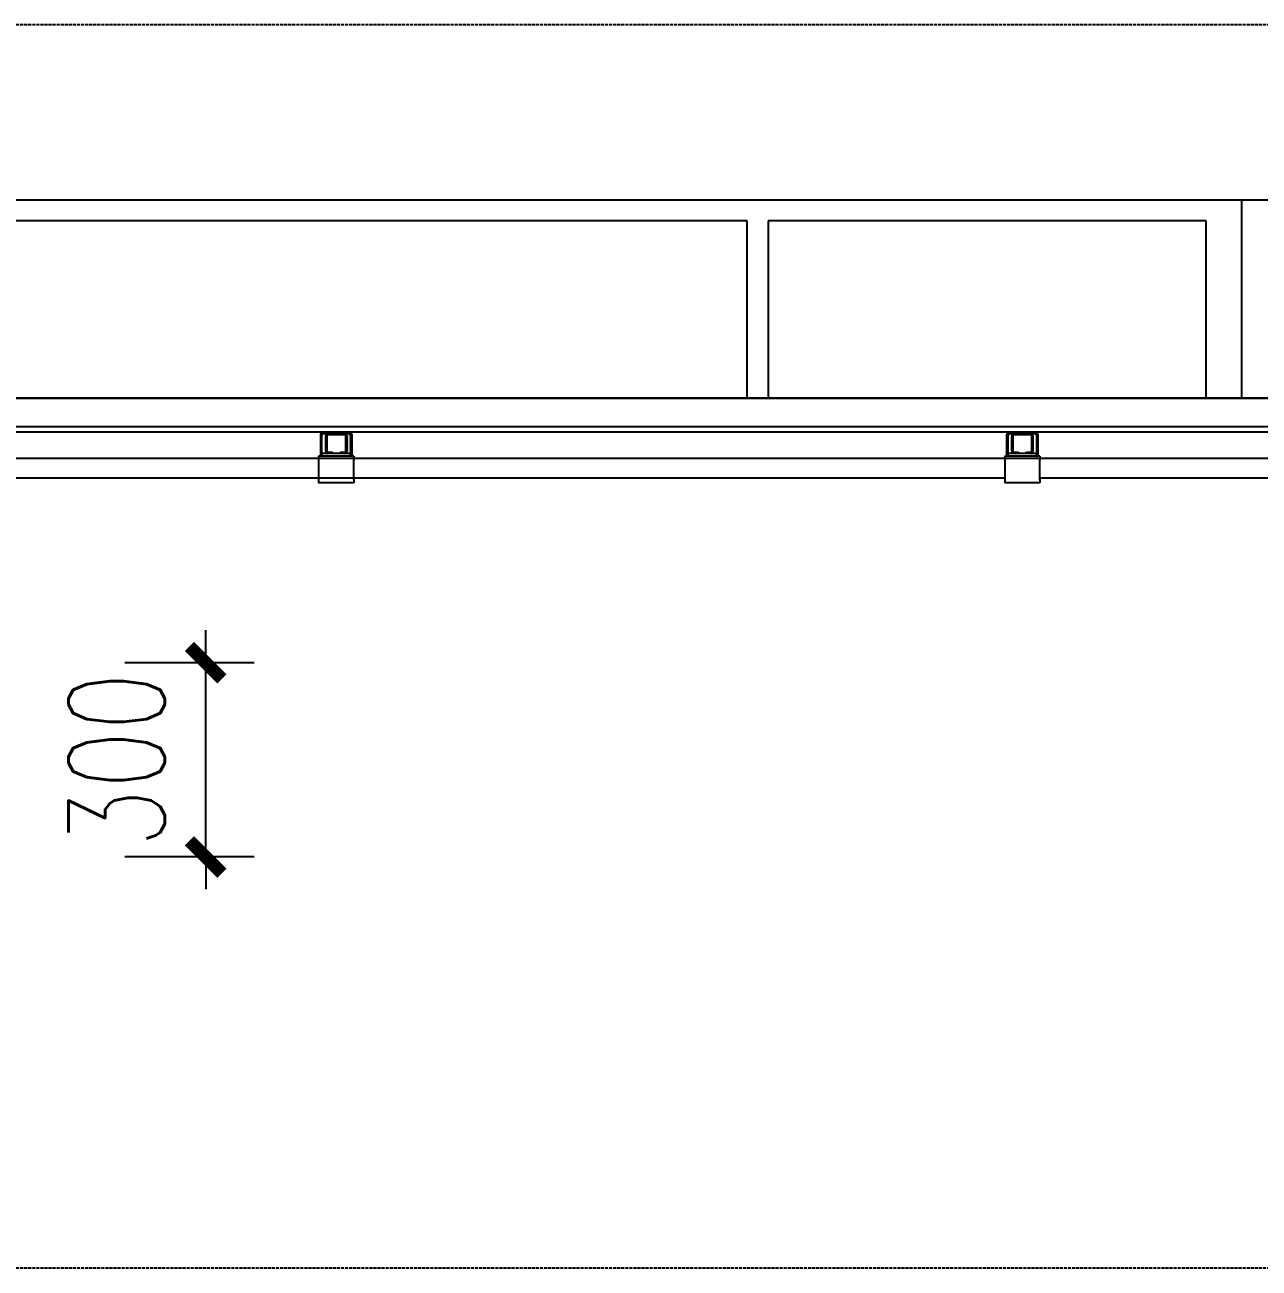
# Model space of a CAD drawing. Extents: x 220580 to 2027826, y -309201 to 71987.
# Drawn here: x 1071980 to 1073885, y -211725 to -209805 of the extents above; entities that cross this region are included whole.
import ezdxf

# ---------------------------------------------------------------- set-up
doc = ezdxf.new("R2010")
doc.units = 0
doc.linetypes.add('DASH', pattern=[0.35, 0.25, -0.1])
doc.layers.add('A-LIN-V', color=9, linetype='Continuous')
doc.layers.add('建-尺寸', color=3, linetype='Continuous')
doc.styles.add('A-DIM_T3', font='SIMPLEX', dxfattribs={"width": 0.705882, "bigfont": 'GBCBIG'})
doc.dimstyles.new('A-DIM&&50', dxfattribs={"dimtxt": 148.75, "dimasz": 50, "dimexe": 125, "dimexo": 150, "dimgap": 63.125, "dimtad": 1, "dimdec": 0, "dimzin": 0, "dimdsep": 46, "dimtxsty": 'A-DIM_T3', "dimblk": 'ARCHTICK', "dimcen": 0.09, "dimclrt": 7, "dimazin": 2, "dimtfac": 1, "dimtdec": 0, "dimtix": 1, "dimtmove": 2, "dimatfit": 3, "dimfxl": 0, "dimtolj": 1, "dimtzin": 0, "dimarcsym": 0})

# ---------------------------------------------------------------- blocks, each defined once
blk = doc.blocks.new('23423wer')
at = {"layer": 'A-LIN-V'}
h = blk.add_hatch(color=1, dxfattribs=at)
h.dxf.hatch_style = 1
h.paths.add_polyline_path([(-1671108.5, 541852.9, 0.414214), (-1671106.1, 541855.3), (-1671106.1, 541872.9, 0.414214), (-1671108.5, 541875.3), (-1671103.7, 541875.3, -0.414214), (-1671101.9, 541873.5), (-1671101.9, 541851.5), (-1671102.1, 541851.7), (-1671102.1, 541852.9)])
h = blk.add_hatch(color=1, dxfattribs=at)
h.dxf.hatch_style = 1
h.paths.add_polyline_path([(-1671136.1, 541849.7), (-1671134.1, 541851.7), (-1671134.1, 541849.7)])
h.paths.add_polyline_path([(-1671102.1, 541849.7), (-1671102.1, 541851.7), (-1671100.1, 541849.7)])
h = blk.add_hatch(color=1, dxfattribs=at)
h.dxf.hatch_style = 1
h.paths.add_polyline_path([(-1670356.6, 541849.7), (-1670354.6, 541851.7), (-1670354.6, 541849.7)])
h.paths.add_polyline_path([(-1670322.6, 541849.7), (-1670322.6, 541851.7), (-1670320.6, 541849.7)])
at = {"color": 1, "linetype": 'DASH'}
blk.add_line((-1667421, 542339.9), (-1674651.9, 542339.9), dxfattribs=at)
blk.add_lwpolyline([(-1667005.2, 540926.8), (-1674571, 540926.8)], dxfattribs=at)
at = {"layer": 'A-LIN-V', "color": 1}
for p, q in [((-1674651.9, 542141.1), (-1670089.6, 542141.1)), ((-1670089.6, 542141.1), (-1670089.6, 541915.5)), ((-1670089.6, 542141.1), (-1670049.6, 542141.1)), ((-1670651.4, 542117.1), (-1671827.4, 542117.1)), ((-1670651.4, 541915.5), (-1670651.4, 542117.1)), ((-1670627.4, 542117.1), (-1670627.4, 541915.5)), ((-1670129.6, 542117.1), (-1670627.4, 542117.1)), ((-1670129.6, 541915.5), (-1670129.6, 542117.1)), ((-1667588.3, 541915.5), (-1674651.9, 541915.5)), ((-1672256.3, 541915.5), (-1667588.3, 541915.5)), ((-1672256.3, 541883.5), (-1667428.3, 541883.5)), ((-1668701.9, 541877.1), (-1674651.9, 541877.1)), ((-1671136.1, 541873.5), (-1671136.1, 541849.7)), ((-1671134.3, 541851.5), (-1671134.3, 541873.5)), ((-1671103.7, 541877.1), (-1671132.5, 541877.1)), ((-1671132.5, 541875.3), (-1671127.7, 541875.3)), ((-1671130.1, 541855.3), (-1671130.1, 541872.9)), ((-1671128.9, 541872.9), (-1671128.9, 541855.3)), ((-1671127.7, 541875.3), (-1671108.5, 541875.3)), ((-1671108.5, 541874.1), (-1671127.7, 541874.1)), ((-1671108.5, 541875.3), (-1671103.7, 541875.3)), ((-1671107.3, 541855.3), (-1671107.3, 541872.9)), ((-1671106.1, 541872.9), (-1671106.1, 541855.3)), ((-1671101.9, 541873.5), (-1671101.9, 541851.5)), ((-1671100.1, 541849.7), (-1671100.1, 541873.5)), ((-1670356.6, 541873.5), (-1670356.6, 541849.7)), ((-1670354.8, 541851.5), (-1670354.8, 541873.5)), ((-1670324.2, 541877.1), (-1670353, 541877.1)), ((-1670353, 541875.3), (-1670348.2, 541875.3)), ((-1670350.6, 541855.3), (-1670350.6, 541872.9)), ((-1670349.4, 541872.9), (-1670349.4, 541855.3)), ((-1670348.2, 541875.3), (-1670329, 541875.3)), ((-1670329, 541874.1), (-1670348.2, 541874.1)), ((-1670329, 541875.3), (-1670324.2, 541875.3)), ((-1670327.8, 541855.3), (-1670327.8, 541872.9)), ((-1670326.6, 541872.9), (-1670326.6, 541855.3)), ((-1670322.4, 541873.5), (-1670322.4, 541851.5)), ((-1670320.6, 541849.7), (-1670320.6, 541873.5)), ((-1671127.7, 541854.1), (-1671122.5, 541854.1)), ((-1671122.5, 541854.1), (-1671122.5, 541852.9)), ((-1671113.7, 541852.9), (-1671113.7, 541854.1)), ((-1671113.7, 541854.1), (-1671108.5, 541854.1)), ((-1670348.2, 541854.1), (-1670343, 541854.1)), ((-1670343, 541854.1), (-1670343, 541852.9)), ((-1670334.2, 541852.9), (-1670334.2, 541854.1)), ((-1670334.2, 541854.1), (-1670329, 541854.1)), ((-1672151.5, 541847.3), (-1671138.1, 541847.3)), ((-1671644.5, 541847.3), (-1670463.7, 541847.3)), ((-1671136.1, 541849.7), (-1671138.1, 541849.7)), ((-1671138.1, 541849.7), (-1671138.1, 541845.7)), ((-1671138.1, 541845.7), (-1671138.1, 541823.3)), ((-1671136.1, 541849.7), (-1671134.1, 541851.7)), ((-1671134.1, 541849.7), (-1671136.1, 541849.7)), ((-1671127.7, 541852.9), (-1671134.1, 541852.9)), ((-1671134.1, 541849.7), (-1671134.1, 541852.9)), ((-1671102.1, 541849.7), (-1671134.1, 541849.7)), ((-1671122.5, 541852.9), (-1671127.7, 541852.9)), ((-1671113.7, 541852.9), (-1671122.5, 541852.9)), ((-1671108.5, 541852.9), (-1671113.7, 541852.9)), ((-1671102.1, 541852.9), (-1671108.5, 541852.9)), ((-1671102.1, 541849.7), (-1671102.1, 541852.9)), ((-1671102.1, 541851.7), (-1671100.1, 541849.7)), ((-1671100.1, 541849.7), (-1671102.1, 541849.7)), ((-1671098.1, 541849.7), (-1671100.1, 541849.7)), ((-1671098.1, 541849.7), (-1671098.1, 541845.7)), ((-1671098.1, 541847.3), (-1670358.6, 541847.3)), ((-1671098.1, 541823.3), (-1671098.1, 541845.7)), ((-1670444.5, 541847.3), (-1669925.9, 541847.3)), ((-1670356.6, 541849.7), (-1670358.6, 541849.7)), ((-1670358.6, 541849.7), (-1670358.6, 541845.7)), ((-1670358.6, 541845.7), (-1670358.6, 541823.3)), ((-1670356.6, 541849.7), (-1670354.6, 541851.7)), ((-1670354.6, 541849.7), (-1670356.6, 541849.7)), ((-1670348.2, 541852.9), (-1670354.6, 541852.9)), ((-1670354.6, 541849.7), (-1670354.6, 541852.9)), ((-1670322.6, 541849.7), (-1670354.6, 541849.7)), ((-1670343, 541852.9), (-1670348.2, 541852.9)), ((-1670334.2, 541852.9), (-1670343, 541852.9)), ((-1670329, 541852.9), (-1670334.2, 541852.9)), ((-1670322.6, 541852.9), (-1670329, 541852.9)), ((-1670322.6, 541849.7), (-1670322.6, 541852.9)), ((-1670322.6, 541851.7), (-1670320.6, 541849.7)), ((-1670320.6, 541849.7), (-1670322.6, 541849.7)), ((-1670318.6, 541849.7), (-1670320.6, 541849.7)), ((-1670318.6, 541849.7), (-1670318.6, 541845.7)), ((-1670318.6, 541847.3), (-1669240.3, 541847.3)), ((-1670318.6, 541823.3), (-1670318.6, 541845.7)), ((-1672151.5, 541824.9), (-1671138.1, 541824.9)), ((-1672034.7, 541824.9), (-1670882.7, 541824.9)), ((-1671138.1, 541823.3), (-1671138.1, 541819.3)), ((-1671098.1, 541819.3), (-1671138.1, 541819.3)), ((-1671098.1, 541824.9), (-1670358.6, 541824.9)), ((-1671098.1, 541823.3), (-1671098.1, 541819.3)), ((-1670358.6, 541823.3), (-1670358.6, 541819.3)), ((-1670318.6, 541819.3), (-1670358.6, 541819.3)), ((-1670318.6, 541824.9), (-1669240.3, 541824.9)), ((-1670318.6, 541823.3), (-1670318.6, 541819.3))]:
    blk.add_line(p, q, dxfattribs=at)
for centre, radius, start, end in [((-1671132.5, 541873.5), 3.6, 90, 180), ((-1671132.5, 541873.5), 1.8, 90, 180), ((-1671127.7, 541872.9), 2.4, 90, 180), ((-1671127.7, 541872.9), 1.2, 90, 180), ((-1671108.5, 541872.9), 2.4, 0, 90), ((-1671108.5, 541872.9), 1.2, 360, 90), ((-1671103.7, 541873.5), 3.6, 360, 90), ((-1671103.7, 541873.5), 1.8, 360, 90), ((-1670353, 541873.5), 3.6, 90, 180), ((-1670353, 541873.5), 1.8, 90, 180), ((-1670348.2, 541872.9), 2.4, 90, 180), ((-1670348.2, 541872.9), 1.2, 90, 180), ((-1670329, 541872.9), 2.4, 360, 90), ((-1670329, 541872.9), 1.2, 360, 90), ((-1670324.2, 541873.5), 3.6, 0, 90), ((-1670324.2, 541873.5), 1.8, 0, 90), ((-1671127.7, 541855.3), 2.4, 180, 270), ((-1671127.7, 541855.3), 1.2, 180, 270), ((-1671108.5, 541855.3), 2.4, 270, 0), ((-1671108.5, 541855.3), 1.2, 270, 360), ((-1670348.2, 541855.3), 2.4, 180, 270), ((-1670348.2, 541855.3), 1.2, 180, 270), ((-1670329, 541855.3), 2.4, 270, 360), ((-1670329, 541855.3), 1.2, 270, 360)]:
    blk.add_arc(centre, radius, start, end, dxfattribs=at)
blk = doc.blocks.new('_ArchTick')
at = {"color": 0, "linetype": 'ByBlock', "const_width": 0.4}
blk.add_lwpolyline([(-0.5, -0.5), (0.5, 0.5)], dxfattribs=at)
blk = doc.blocks.new('*D1023')
at = {"layer": 'Defpoints', "color": 0, "transparency": 16777216}
for p in [(1072258.9, -210789.8), (1072483.9, -210789.8), (1072483.9, -211089.8)]:
    blk.add_point(p, dxfattribs=at)
at = {"layer": '建-尺寸', "color": 0, "lineweight": -2, "transparency": 16777216}
for p, q in [((1072258.9, -210789.8), (1072258.9, -210739.8)), ((1072333.9, -210789.8), (1072133.9, -210789.8)), ((1072258.9, -211089.8), (1072258.9, -210789.8)), ((1072333.9, -211089.8), (1072133.9, -211089.8)), ((1072258.9, -211089.8), (1072258.9, -211139.8))]:
    blk.add_line(p, q, dxfattribs=at)
at = {"layer": '建-尺寸', "color": 0, "lineweight": -2, "transparency": 16777216, "xscale": 50, "yscale": 50, "zscale": 50}
for p, rotation in [((1072258.9, -210789.8), 270), ((1072258.9, -211089.8), 90)]:
    blk.add_blockref('_ArchTick', p, dxfattribs=dict(at, rotation=rotation))
at = {"layer": '建-尺寸', "color": 7, "transparency": 16777216, "insert": (1072121.4, -210939.8), "char_height": 148.75, "attachment_point": 5, "rotation": 90, "style": 'A-DIM_T3'}
blk.add_mtext('\\A1;300', dxfattribs=at)

msp = doc.modelspace()

# ---------------------------------------------------------------- block references
at = {"xscale": 1.35874988235309, "yscale": 1.35874988235309, "zscale": 1.35874988235309}
msp.add_blockref('23423wer', (3343092, -946709.1), dxfattribs=at)

# ---------------------------------------------------------------- dimensions: what is measured, and where the dimension line sits
at = {"layer": '建-尺寸'}
dim = msp.add_aligned_dim(p1=(1072483.9, -211089.8), p2=(1072483.9, -210789.8), distance=225, dimstyle='A-DIM&&50', dxfattribs=at)
dim.commit()
dim.dimension.update_dxf_attribs({"geometry": '*D1023', "text_midpoint": (1072121.4, -210939.8)})

doc.saveas('drawing.dxf')
